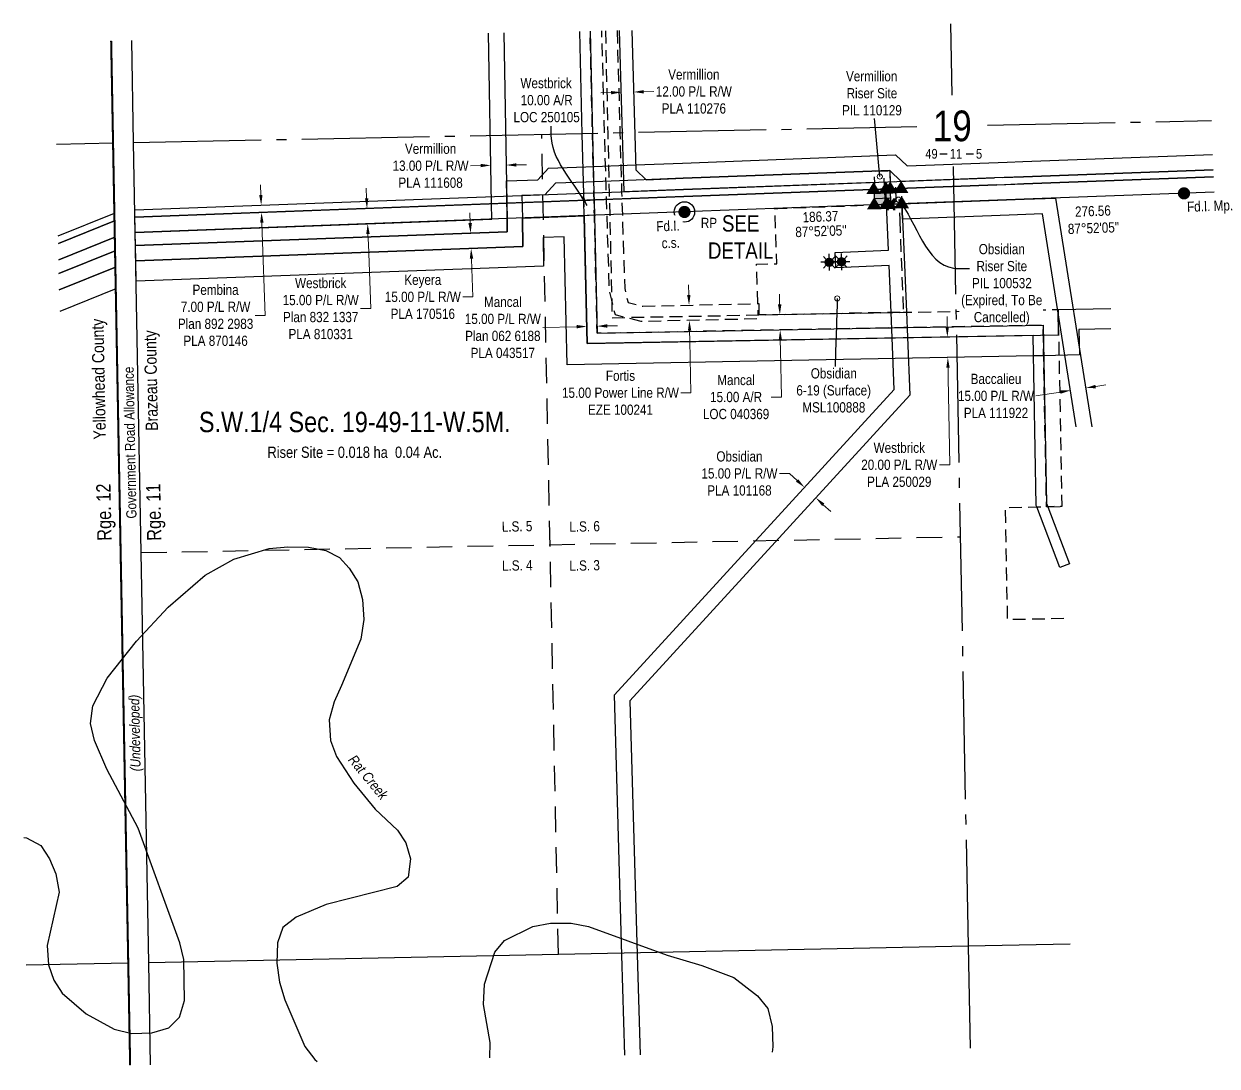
# Model space of a CAD drawing. Extents: x 592621 to 594396, y 5899332 to 5901085.
# Drawn here: x 592621 to 593791, y 5899332 to 5900353 of the extents above; entities that cross this region are included whole.
import ezdxf
from ezdxf.enums import TextEntityAlignment as Align

# ---------------------------------------------------------------- set-up
doc = ezdxf.new("R2010")
doc.units = 0
doc.header["$LTSCALE"] = 5
doc.header["$PDSIZE"] = 0.5
for name, pattern in [('BORDER2', [22.225, 6.35, -3.175, 6.35, -3.175, 0, -3.175]), ('foc-ACCESSROAD', [3.75, 2.5, -1.25]), ('foc-FLOWLINE', [3.75, 2.5, -1.25]), ('foc-LSD', [8, 5, -3]), ('foc-QUARTERLINE', [33, 25, -3, 2, -3])]:
    doc.linetypes.add(name, pattern=pattern)
doc.layers.get('Defpoints').update_dxf_attribs({"color": 9})
for name, color, linetype in [('10', 1, 'Continuous'), ('35', 37, 'Continuous'), ('9', 3, 'Continuous'), ('C-RW', 13, 'Continuous'), ('C-SYMBOL', 7, 'Continuous'), ('C-WS', 13, 'foc-ACCESSROAD'), ('C-WS-S', 8, 'Continuous'), ('D-TXT', 6, 'Continuous'), ('DETAIL-T', 7, 'Continuous'), ('F-AR', 190, 'foc-ACCESSROAD'), ('F-EZE', 190, 'foc-FLOWLINE'), ('F-RW', 190, 'Continuous'), ('F-WS', 190, 'foc-ACCESSROAD'), ('L-33', 7, 'Continuous'), ('L-AREAREQUIRED', 7, 'Continuous'), ('L-BD', 7, 'Continuous'), ('L-MON', 1, 'Continuous'), ('L-ROAD-T', 7, 'Continuous'), ('L-SEC', 7, 'Continuous'), ('L-SECLBL', 7, 'Continuous'), ('L-SECQ', 8, 'foc-QUARTERLINE'), ('L-SECTION-LSD', 7, 'foc-LSD'), ('P-PROPOSED', 10, 'Continuous'), ('P-PROPOSED-H', 21, 'Continuous'), ('T-CREEK', 160, 'Continuous'), ('T-WATER-T', 170, 'Continuous')]:
    doc.layers.add(name, color=color, linetype=linetype)
doc.layers.add('AS-COUNTY', color=7, linetype='BORDER2', lineweight=60, true_color=0xcc33ff)
doc.layers.add('AS-PIPE-AG', color=7, linetype='Continuous', true_color=0x7d00fa)
for name, color, linetype, lineweight in [('C-RW-T', 13, 'Continuous', 9), ('C-WS-T', 13, 'Continuous', 9), ('F-AR-T', 190, 'Continuous', 9), ('F-EZE-T', 190, 'Continuous', 9), ('F-RW-T', 190, 'Continuous', 9), ('F-WS-T', 190, 'Continuous', 9), ('T-TEXT', 48, 'Continuous', 18)]:
    doc.layers.add(name, color=color, linetype=linetype, lineweight=lineweight)
doc.styles.add('100L', font='ARIALN.TTF', dxfattribs={"height": 11})
doc.styles.add('175L', font='ARIALN.TTF', dxfattribs={"height": 20})
doc.styles.add('240', font='ARIALN.TTF', dxfattribs={"height": 30})
doc.styles.add('80', font='ARIALN.TTF', dxfattribs={"height": 10})
doc.styles.add('80CG', font='ARIALN.TTF', dxfattribs={"height": 10})
doc.styles.add('80L', font='ARIALN.TTF', dxfattribs={"height": 10})
doc.styles.add('80LS', font='ARIALNI.TTF', dxfattribs={"height": 10})
doc.styles.add('foc-LtypeFont', font='ARIALN.TTF', dxfattribs={"height": 7.35})
doc.styles.add('SIMPLEX', font='ARIALN.TTF')
doc.linetypes.add('foc-TOPO-flowdirection-NOLINE', pattern='A,0,[">",foc-LtypeFont,S=0.3,R=0,X=0,Y=-0.945],-20,[">",foc-LtypeFont,S=0.3,R=0,X=0,Y=-0.945],0', length=20)
doc.dimstyles.new('Compass 5 000', dxfattribs={"dimscale": 5, "dimtxt": 9, "dimasz": 2, "dimexe": 0.2, "dimexo": 0.0625, "dimgap": 0.5, "dimtad": 0, "dimtih": 1, "dimtoh": 1, "dimzin": 0, "dimdsep": 46, "dimtxsty": '80CG', "dimcen": 0.1, "dimse1": 1, "dimse2": 1, "dimclrd": 256, "dimclrt": 256, "dimaunit": 1, "dimadec": 4, "dimazin": 0, "dimtfac": 0.06, "dimtofl": 0, "dimtmove": 0, "dimatfit": 1, "dimfxl": 0.2, "dimtolj": 1, "dimtzin": 0, "dimlwd": -1, "dimarcsym": 0})

# ---------------------------------------------------------------- blocks, each defined once
blk = doc.blocks.new('RP')
at = {"layer": '35', "color": 3}
blk.add_circle((0, 0), 10, dxfattribs=at)
at = {"layer": '35', "color": 3, "style": '80'}
blk.add_attdef('RP_001', (-32.4, 5.8), '', height=10, dxfattribs=at)
blk = doc.blocks.new('*D39')
at = {"layer": 'Defpoints', "color": 0, "transparency": 16777216}
for p in [(593384.7, 5900068.7), (593362.3, 5900053.2), (593385, 5900053.7)]:
    blk.add_point(p, dxfattribs=at)
at = {"layer": 'F-AR-T', "transparency": 16777216}
for p, q in [((593361.8, 5900078.2), (593361.6, 5900088.2)), ((593362.4, 5900043.2), (593362.6, 5900033.2)), ((593363.5, 5899987.4), (593362.6, 5900033.2)), ((593353.5, 5899987.4), (593363.5, 5899987.4))]:
    blk.add_line(p, q, dxfattribs=at)
for points in [[(593363.5, 5900078.3), (593360.1, 5900078.2), (593362, 5900068.2)], [(593364.1, 5900043.3), (593360.8, 5900043.2), (593362.3, 5900053.2)]]:
    blk.add_solid(points, dxfattribs=at)
at = {"layer": 'F-AR-T', "transparency": 16777216, "insert": (593319.1, 5899987.4), "char_height": 10, "attachment_point": 5, "style": '80CG'}
blk.add_mtext('\\A1;Mancal\\P15.00 A/R\\PLOC 040369', dxfattribs=at)
blk = doc.blocks.new('*D40')
at = {"layer": 'C-RW-T', "transparency": 16777216}
for p, q in [((593371.5, 5899912.5), (593361.5, 5899912.5)), ((593378.8, 5899905.7), (593371.5, 5899912.5)), ((593404.5, 5899881.9), (593411.8, 5899875.1))]:
    blk.add_line(p, q, dxfattribs=at)
for points in [[(593380, 5899906.9), (593377.7, 5899904.5), (593386.2, 5899898.9)], [(593405.6, 5899883.1), (593403.4, 5899880.7), (593397.2, 5899888.7)]]:
    blk.add_solid(points, dxfattribs=at)
at = {"layer": 'Defpoints', "color": 0, "transparency": 16777216}
for p in [(593385.1, 5899897.7), (593386.2, 5899898.9), (593396.1, 5899887.5)]:
    blk.add_point(p, dxfattribs=at)
at = {"layer": 'C-RW-T', "transparency": 16777216, "insert": (593322.4, 5899912.5), "char_height": 10, "attachment_point": 5, "style": '80CG'}
blk.add_mtext('\\A1;Obsidian\\P15.00 P/L R/W\\PPLA 101168', dxfattribs=at)
blk = doc.blocks.new('*D41')
at = {"layer": 'Defpoints', "color": 0, "transparency": 16777216}
for p in [(593206.6, 5900287.3), (593218.6, 5900287.7), (593218.6, 5900286.4)]:
    blk.add_point(p, dxfattribs=at)
at = {"layer": 'F-RW-T', "transparency": 16777216}
for p, q in [((593196.6, 5900285.8), (593186.6, 5900285.5)), ((593228.6, 5900286.7), (593238.6, 5900286.9))]:
    blk.add_line(p, q, dxfattribs=at)
for points in [[(593196.6, 5900287.4), (593196.7, 5900284.1), (593206.6, 5900286.1)], [(593228.6, 5900288.3), (593228.7, 5900285), (593218.6, 5900286.4)]]:
    blk.add_solid(points, dxfattribs=at)
at = {"layer": 'F-RW-T', "transparency": 16777216, "insert": (593277.7, 5900286.9), "char_height": 10, "attachment_point": 5, "style": '80CG'}
blk.add_mtext('\\A1;Vermillion\\P12.00 P/L R/W\\PPLA 110276', dxfattribs=at)
blk = doc.blocks.new('*D42')
at = {"layer": 'Defpoints', "color": 0, "transparency": 16777216}
for p in [(592852.3, 5900175.4), (592852.6, 5900168.4), (592853.7, 5900175.4)]:
    blk.add_point(p, dxfattribs=at)
at = {"layer": 'F-RW-T', "transparency": 16777216}
for p, q in [((592853.3, 5900185.4), (592852.9, 5900195.4)), ((592854.3, 5900158.5), (592854.7, 5900148.5)), ((592857.7, 5900067.5), (592854.7, 5900148.5)), ((592847.7, 5900067.5), (592857.7, 5900067.5))]:
    blk.add_line(p, q, dxfattribs=at)
for points in [[(592855, 5900185.5), (592851.7, 5900185.4), (592853.7, 5900175.4)], [(592856, 5900158.5), (592852.7, 5900158.4), (592854, 5900168.5)]]:
    blk.add_solid(points, dxfattribs=at)
at = {"layer": 'F-RW-T', "transparency": 16777216, "insert": (592809, 5900067.5), "char_height": 10, "attachment_point": 5, "style": '80CG'}
blk.add_mtext('\\A1;Pembina\\P7.00 P/L R/W\\PPlan 892 2983\\PPLA 870146', dxfattribs=at)
blk = doc.blocks.new('GAS')
h = blk.add_hatch(color=255)
h.dxf.hatch_style = 1
edge = h.paths.add_edge_path()
edge.add_arc((0, 0), 0.9, 0, 360)
for p, q in [((-0.81, 0), (-1.62, 0)), ((-0.57, 0.57), (-1.14, 1.14)), ((0, 0.81), (0, 1.62)), ((0.57, 0.57), (1.14, 1.14)), ((1.62, 0), (0.81, 0)), ((-0.57, -0.57), (-1.14, -1.14)), ((0, -0.81), (0, -1.62)), ((1.14, -1.14), (0.57, -0.57))]:
    blk.add_line(p, q)
blk.add_circle((0, 0), 0.8)
blk = doc.blocks.new('*D43')
at = {"layer": 'Defpoints', "color": 0, "transparency": 16777216}
for p in [(593078.7, 5900221), (593078.8, 5900214.5), (593093.7, 5900221.3)]:
    blk.add_point(p, dxfattribs=at)
at = {"layer": 'F-RW-T', "transparency": 16777216}
for p, q in [((593068.8, 5900214.3), (593058.8, 5900214.1)), ((593103.8, 5900214.9), (593113.8, 5900215.1))]:
    blk.add_line(p, q, dxfattribs=at)
for points in [[(593068.7, 5900216), (593068.8, 5900212.7), (593078.8, 5900214.5)], [(593103.8, 5900216.6), (593103.8, 5900213.3), (593093.8, 5900214.8)]]:
    blk.add_solid(points, dxfattribs=at)
at = {"layer": 'F-RW-T', "transparency": 16777216, "insert": (593019.7, 5900214.1), "char_height": 10, "attachment_point": 5, "style": '80CG'}
blk.add_mtext('\\A1;Vermillion\\P13.00 P/L R/W\\PPLA 111608', dxfattribs=at)
blk = doc.blocks.new('*D44')
at = {"layer": 'Defpoints', "color": 0, "transparency": 16777216}
for p in [(593077.4, 5900148.7), (593059.4, 5900133), (593078, 5900133.7)]:
    blk.add_point(p, dxfattribs=at)
at = {"layer": 'F-RW-T', "transparency": 16777216}
for p, q in [((593058.5, 5900158), (593058.1, 5900167.9)), ((593059.8, 5900123), (593060.2, 5900113)), ((593061.2, 5900085.6), (593060.2, 5900113)), ((593051.2, 5900085.6), (593061.2, 5900085.6))]:
    blk.add_line(p, q, dxfattribs=at)
for points in [[(593060.2, 5900158), (593056.8, 5900157.9), (593058.9, 5900148)], [(593061.5, 5900123), (593058.1, 5900122.9), (593059.4, 5900133)]]:
    blk.add_solid(points, dxfattribs=at)
at = {"layer": 'F-RW-T', "transparency": 16777216, "insert": (593012.1, 5900085.6), "char_height": 10, "attachment_point": 5, "style": '80CG'}
blk.add_mtext('\\A1;Keyera\\P15.00 P/L R/W\\PPLA 170516', dxfattribs=at)
blk = doc.blocks.new('*D45')
at = {"layer": 'Defpoints', "color": 0, "transparency": 16777216}
for p in [(592953.8, 5900172.1), (592954.4, 5900157.2), (592958, 5900157.3)]:
    blk.add_point(p, dxfattribs=at)
at = {"layer": 'F-RW-T', "transparency": 16777216}
for p, q in [((592957, 5900182.3), (592956.7, 5900192.3)), ((592958.3, 5900147.3), (592958.7, 5900137.3)), ((592961.1, 5900074.1), (592958.7, 5900137.3)), ((592951.1, 5900074.1), (592961.1, 5900074.1))]:
    blk.add_line(p, q, dxfattribs=at)
for points in [[(592958.7, 5900182.3), (592955.4, 5900182.2), (592957.4, 5900172.3)], [(592960, 5900147.4), (592956.7, 5900147.2), (592958, 5900157.3)]]:
    blk.add_solid(points, dxfattribs=at)
at = {"layer": 'F-RW-T', "transparency": 16777216, "insert": (592912, 5900074.1), "char_height": 10, "attachment_point": 5, "style": '80CG'}
blk.add_mtext('\\A1;Westbrick\\P15.00 P/L R/W\\PPlan 832 1337\\PPLA 810331', dxfattribs=at)
blk = doc.blocks.new('L-SECLBL')
at = {"layer": '9', "color": 7}
for p, q in [((-5.1, -27.8), (-12.3, -27.8)), ((20.7, -27.8), (13.5, -27.8))]:
    blk.add_line(p, q, dxfattribs=at)
at = {"layer": '10', "color": 2, "style": 'SIMPLEX'}
blk.add_attdef('SEC', text='', height=30, dxfattribs=at).set_placement((0, 0), align=Align.MIDDLE)
at = {"layer": '10', "color": 5, "style": '80L'}
blk.add_attdef('TWP', text='', height=9.5, dxfattribs=at).set_placement((-14.4, -27.4), align=Align.MIDDLE_RIGHT)
blk.add_attdef('RGE', text='', height=9.5, dxfattribs=at).set_placement((3.6, -27.4), align=Align.MIDDLE_CENTER)
blk.add_attdef('MER', text='', height=9.5, dxfattribs=at).set_placement((23.2, -27.4), align=Align.MIDDLE_LEFT)
blk = doc.blocks.new('*D46')
at = {"layer": 'Defpoints', "color": 0, "transparency": 16777216}
for p in [(593172.4, 5900075.3), (593182.4, 5900075.5), (593172.8, 5900056.6)]:
    blk.add_point(p, dxfattribs=at)
at = {"layer": 'F-RW-T', "transparency": 16777216}
for p, q in [((593162.8, 5900056.4), (593129.6, 5900055.6)), ((593192.8, 5900057.1), (593202.8, 5900057.3))]:
    blk.add_line(p, q, dxfattribs=at)
for points in [[(593162.8, 5900058.1), (593162.9, 5900054.7), (593172.8, 5900056.6)], [(593192.8, 5900058.8), (593192.9, 5900055.4), (593182.8, 5900056.9)]]:
    blk.add_solid(points, dxfattribs=at)
at = {"layer": 'F-RW-T', "transparency": 16777216, "insert": (593090.5, 5900055.6), "char_height": 10, "attachment_point": 5, "style": '80CG'}
blk.add_mtext('\\A1;Mancal\\P15.00 P/L R/W\\PPlan 062 6188\\PPLA 043517', dxfattribs=at)
blk = doc.blocks.new('*D47')
at = {"layer": 'Defpoints', "color": 0, "transparency": 16777216}
for p in [(593246, 5900076.9), (593246.4, 5900061.9), (593273.3, 5900062.5)]:
    blk.add_point(p, dxfattribs=at)
at = {"layer": 'F-EZE-T', "transparency": 16777216}
for p, q in [((593272.7, 5900087.5), (593272.5, 5900097.5)), ((593273.5, 5900052.5), (593273.8, 5900042.5)), ((593274.9, 5899991.6), (593273.8, 5900042.5)), ((593264.9, 5899991.6), (593274.9, 5899991.6))]:
    blk.add_line(p, q, dxfattribs=at)
for points in [[(593274.4, 5900087.5), (593271.1, 5900087.4), (593273, 5900077.5)], [(593275.2, 5900052.5), (593271.9, 5900052.5), (593273.3, 5900062.5)]]:
    blk.add_solid(points, dxfattribs=at)
at = {"layer": 'F-EZE-T', "transparency": 16777216, "insert": (593205.8, 5899991.6), "char_height": 10, "attachment_point": 5, "style": '80CG'}
blk.add_mtext('\\A1;Fortis\\P15.00 Power Line R/W\\PEZE 100241', dxfattribs=at)
blk = doc.blocks.new('*D48')
at = {"layer": 'Defpoints', "color": 0, "transparency": 16777216}
for p in [(593621.5, 5900154.5), (593636.3, 5900156.8), (593661.6, 5899996.2)]:
    blk.add_point(p, dxfattribs=at)
at = {"layer": 'F-RW-T', "transparency": 16777216}
for p, q in [((593636.9, 5899992.3), (593612.9, 5899988.5)), ((593671.5, 5899997.8), (593681.3, 5899999.3))]:
    blk.add_line(p, q, dxfattribs=at)
for points in [[(593636.6, 5899994), (593637.1, 5899990.7), (593646.8, 5899993.9)], [(593671.2, 5899999.4), (593671.7, 5899996.1), (593661.6, 5899996.2)]]:
    blk.add_solid(points, dxfattribs=at)
at = {"layer": 'F-RW-T', "transparency": 16777216, "insert": (593573.8, 5899988.5), "char_height": 10, "attachment_point": 5, "style": '80CG'}
blk.add_mtext('\\A1;Baccalieu\\P15.00 P/L R/W\\PPLA 111922', dxfattribs=at)
blk = doc.blocks.new('fdia')
at = {"color": 255, "const_width": 1}
blk.add_lwpolyline([(-0.5, 0, 1), (0.5, 0, 1)], format="xyb", close=True, dxfattribs=at)
blk = doc.blocks.new('Fdiaa')
blk.add_blockref('fdia', (0, 0))
blk = doc.blocks.new('fdib')
at = {"color": 1, "const_width": 1.6}
blk.add_lwpolyline([(-0.4, 0, 1), (0.4, 0, 1)], format="xyb", close=True, dxfattribs=at)
at = {"color": 1}
blk.add_circle((0, 0), 0.8, dxfattribs=at)
blk = doc.blocks.new('Fdibb')
blk.add_blockref('fdib', (0, 0))
blk = doc.blocks.new('fdicc')
for name in ['Fdibb', 'Fdiaa']:
    blk.add_blockref(name, (0, 0))
blk = doc.blocks.new('FDI')
blk.add_blockref('fdicc', (0, 0))
blk = doc.blocks.new('TRIA')
blk.add_hatch(color=255).paths.add_polyline_path([(-0.04, 1.52), (-1.47, -0.87), (1.39, -0.87)])
blk = doc.blocks.new('TRIAA')
blk.add_blockref('TRIA', (0, 0))
blk = doc.blocks.new('TRIB')
at = {"color": 1}
blk.add_lwpolyline([(-1.12, -0.67), (-0.04, 1.13), (1.04, -0.67)], close=True, dxfattribs=at)
blk = doc.blocks.new('TRIBB')
blk.add_blockref('TRIB', (0, 0))
blk = doc.blocks.new('TRICC')
for name in ['TRIAA', 'TRIBB']:
    blk.add_blockref(name, (0, 0))
blk = doc.blocks.new('plspike')
blk.add_blockref('TRICC', (0, 0))
blk = doc.blocks.new('*D49')
at = {"layer": 'Defpoints', "color": 0, "transparency": 16777216}
for p in [(593513.4, 5900046), (593513.8, 5900025.9), (593526.6, 5900026.2)]:
    blk.add_point(p, dxfattribs=at)
at = {"layer": 'F-RW-T', "transparency": 16777216}
for p, q in [((593526, 5900056.3), (593525.8, 5900066.3)), ((593526.8, 5900016.2), (593527, 5900006.2)), ((593528.6, 5899921), (593527, 5900006.2)), ((593518.6, 5899921), (593528.6, 5899921))]:
    blk.add_line(p, q, dxfattribs=at)
for points in [[(593527.7, 5900056.3), (593524.3, 5900056.2), (593526.2, 5900046.3)], [(593528.4, 5900016.2), (593525.1, 5900016.1), (593526.6, 5900026.2)]]:
    blk.add_solid(points, dxfattribs=at)
at = {"layer": 'F-RW-T', "transparency": 16777216, "insert": (593479, 5899921), "char_height": 10, "attachment_point": 5, "style": '80CG'}
blk.add_mtext('\\A1;Westbrick\\P20.00 P/L R/W\\PPLA 250029', dxfattribs=at)
blk = doc.blocks.new('STRIA')
blk.add_hatch(color=255).paths.add_polyline_path([(-0.04, 1.52), (-1.47, -0.87), (1.39, -0.87)])
blk = doc.blocks.new('STRIAA')
blk.add_blockref('STRIA', (0, 0))
blk = doc.blocks.new('STRIB')
at = {"color": 1}
blk.add_solid([(-1.12, -0.67), (-0.04, 1.13), (1.04, -0.67)], dxfattribs=at)
blk = doc.blocks.new('STRIBB')
blk.add_blockref('STRIB', (0, 0))
blk = doc.blocks.new('STRICC')
for name in ['STRIAA', 'STRIBB']:
    blk.add_blockref(name, (0, 0))
blk = doc.blocks.new('fdspike')
blk.add_blockref('STRICC', (0, 0))
blk = doc.blocks.new('TEMP')
h = blk.add_hatch(color=255)
h.dxf.hatch_style = 1
h.paths.add_polyline_path([(0, 0.25), (-0.67, 1.15), (-0.67, 0.67), (-1.15, 0.67), (-0.25, 0), (-1.15, -0.67), (-0.67, -0.67), (-0.67, -1.15), (0, -0.25), (0.67, -1.15), (0.67, -0.67), (1.15, -0.67), (0.25, 0), (1.15, 0.67), (0.67, 0.67), (0.67, 1.15)])
h.paths.add_polyline_path([(0.57, 0.85), (0.57, 0.57), (0.85, 0.57), (0.08, 0), (0.85, -0.57), (0.57, -0.57), (0.57, -0.85), (0, -0.08), (-0.57, -0.85), (-0.57, -0.57), (-0.85, -0.57), (-0.08, 0), (-0.85, 0.57), (-0.57, 0.57), (-0.57, 0.85), (0, 0.08)], flags=16)
h = blk.add_hatch(color=1)
h.dxf.hatch_style = 1
h.paths.add_polyline_path([(0, 0.08), (-0.57, 0.85), (-0.57, 0.57), (-0.85, 0.57), (-0.08, 0), (-0.85, -0.57), (-0.57, -0.57), (-0.57, -0.85), (0, -0.08), (0.57, -0.85), (0.57, -0.57), (0.85, -0.57), (0.08, 0), (0.85, 0.57), (0.57, 0.57), (0.57, 0.85)])
at = {"color": 1}
for p, q in [((-0.08, 0), (0.08, 0)), ((0, 0.08), (0, -0.08))]:
    blk.add_line(p, q, dxfattribs=at)
at = {"color": 255, "flags": 128}
blk.add_lwpolyline([(-0.25, 0), (-1.15, 0.67), (-0.67, 0.67), (-0.67, 1.15), (0, 0.25), (0.67, 1.15), (0.67, 0.67), (1.15, 0.67), (0.25, 0), (1.15, -0.67), (0.67, -0.67), (0.67, -1.15), (0, -0.25), (-0.67, -1.15), (-0.67, -0.67), (-1.15, -0.67)], close=True, dxfattribs=at)
at = {"color": 1, "flags": 128}
blk.add_lwpolyline([(-0.08, 0), (-0.85, 0.57), (-0.57, 0.57), (-0.57, 0.85), (0, 0.08), (0.57, 0.85), (0.57, 0.57), (0.85, 0.57), (0.08, 0), (0.85, -0.57), (0.57, -0.57), (0.57, -0.85), (0, -0.08), (-0.57, -0.85), (-0.57, -0.57), (-0.85, -0.57)], close=True, dxfattribs=at)

msp = doc.modelspace()

# ---------------------------------------------------------------- hatches: boundary and pattern name
at = {"layer": 'P-PROPOSED-H'}
h = msp.add_hatch(color=256, dxfattribs=at)
h.dxf.hatch_style = 1
h.paths.add_polyline_path([(593470.909, 5900176.376), (593470.349, 5900191.38), (593454.099, 5900190.779), (593454.653, 5900175.771)])

# ---------------------------------------------------------------- linework, layer by layer
at = {"layer": 'AS-COUNTY', "const_width": 1.999, "flags": 128}
msp.add_lwpolyline([(592725.265, 5899332.606), (592706.672, 5900336.463)], dxfattribs=at)
at = {"layer": 'AS-PIPE-AG', "flags": 128}
for points in [[(593465.457, 5900175.559), (593464.281, 5900201.808)], [(593469.733, 5900182.279), (593455.241, 5900181.837)], [(593470.83, 5900177.735), (593464.837, 5900177.885)]]:
    msp.add_lwpolyline(points, dxfattribs=at)
at = {"layer": 'C-RW', "flags": 128}
msp.add_lwpolyline([(593210.104, 5899342.42), (593207.261, 5899440.447), (593199.859, 5899695.418), (593474.119, 5899994.913), (593472.038, 5900045.355), (593471.012, 5900070.223), (593469.107, 5900116.403), (593416.85, 5900114.105), (593416.191, 5900129.084), (593468.489, 5900131.384), (593466.639, 5900176.217), (593481.623, 5900176.775), (593484.086, 5900117.063), (593485.991, 5900070.882), (593487.017, 5900046.014), (593489.354, 5899989.35), (593215.022, 5899689.776), (593222.248, 5899440.882), (593225.095, 5899342.724)], dxfattribs=at)
at = {"layer": 'C-WS', "flags": 128}
for points in [[(593466.64, 5900176.217), (593466.085, 5900191.225), (593481.068, 5900191.784), (593481.623, 5900176.775), (593466.64, 5900176.217)], [(593479.526, 5900161.021), (593482.964, 5900070.463), (593467.974, 5900070.187), (593344.027, 5900067.908), (593341.478, 5900067.861), (593340.86, 5900067.85), (593340.454, 5900079.001), (593339.049, 5900117.66), (593359.016, 5900118.028), (593356.992, 5900172.132), (593360.157, 5900172.25), (593463.943, 5900176.117), (593467.034, 5900176.232), (593468.41, 5900176.283), (593473.409, 5900176.469), (593478.932, 5900176.675), (593479.526, 5900161.021)]]:
    msp.add_lwpolyline(points, close=True, dxfattribs=at)
at = {"layer": 'F-AR', "flags": 128}
msp.add_lwpolyline([(593191.006, 5900346.322), (593193.384, 5900245.572), (593194.757, 5900187.363), (593194.92, 5900180.391), (593195.271, 5900165.324), (593197.225, 5900082.503), (593197.633, 5900065.216), (593210.435, 5900065.451), (593340.86, 5900067.85), (593341.478, 5900067.861), (593344.027, 5900067.908), (593467.974, 5900070.187), (593482.964, 5900070.463), (593532.006, 5900071.365), (593634.63, 5900073.253), (593638.351, 5899880.212), (593624.491, 5899879.93), (593623.347, 5899879.907), (593623.285, 5899883.113), (593619.914, 5900057.972), (593532.305, 5900056.36), (593486.55, 5900055.517), (593486.112, 5900055.51), (593483.534, 5900055.462), (593471.549, 5900055.242), (593471.112, 5900055.234), (593468.543, 5900055.186), (593182.981, 5900049.938), (593180.271, 5900164.853), (593179.922, 5900179.845), (593179.758, 5900186.842), (593178.38, 5900245.264), (593176.001, 5900346.017)], dxfattribs=at)
for points in [[(593475.863, 5900176.561), (593470.868, 5900176.375), (593470.308, 5900191.383), (593470.048, 5900198.375), (593475.042, 5900198.561), (593475.303, 5900191.569), (593475.863, 5900176.561)], [(593180.255, 5900165.554), (593170.266, 5900165.183), (593169.916, 5900180.199), (593179.905, 5900180.57), (593180.255, 5900165.554)]]:
    msp.add_lwpolyline(points, close=True, dxfattribs=at)
at = {"layer": 'F-EZE', "flags": 128}
msp.add_lwpolyline([(593202.49, 5900346.556), (593205.28, 5900245.816), (593206.698, 5900194.586), (593206.915, 5900187.824), (593207.138, 5900180.848), (593207.62, 5900165.794), (593209.924, 5900093.736), (593213.21, 5900080.219), (593227.741, 5900076.476), (593340.454, 5900079.001), (593341.259, 5900079.019), (593341.478, 5900067.861), (593341.553, 5900064.036), (593225.984, 5900061.446), (593210.435, 5900065.451), (593200.764, 5900067.943), (593197.225, 5900082.503), (593194.989, 5900091.704), (593192.634, 5900165.321), (593192.156, 5900180.291), (593191.93, 5900187.304), (593191.712, 5900194.139), (593190.29, 5900245.508), (593187.5, 5900346.251)], dxfattribs=at)
at = {"layer": 'F-RW', "flags": 128}
for points in [[(593091.529, 5900344.297), (593094.405, 5900177.392), (593094.664, 5900162.373), (593094.89, 5900149.283), (592730.499, 5900135.86), (592730.259, 5900148.826), (593079.678, 5900161.816), (593079.419, 5900176.835), (593076.538, 5900343.992)], [(593176.001, 5900346.017), (593178.38, 5900245.264), (593179.758, 5900186.842), (593179.922, 5900179.845), (593180.271, 5900164.853), (593182.981, 5900049.938), (593468.543, 5900055.186), (593471.112, 5900055.234), (593471.549, 5900055.242), (593483.534, 5900055.462), (593486.112, 5900055.51), (593486.55, 5900055.517), (593532.305, 5900056.36), (593619.914, 5900057.972), (593623.285, 5899883.113), (593624.491, 5899879.93), (593645.69, 5899823.976), (593636.343, 5899820.435), (593613.884, 5899879.714), (593613.325, 5899881.19), (593610.114, 5900047.794), (593173.223, 5900039.764), (593170.282, 5900164.479), (593169.933, 5900179.471), (593169.77, 5900186.468), (593168.39, 5900245.059), (593166.018, 5900345.814)], [(593216.897, 5900346.849), (593220.777, 5900210.058), (593231.052, 5900200.44), (593267.26, 5900201.822), (593469.638, 5900209.371), (593470.047, 5900198.383), (593470.308, 5900191.383), (593455.325, 5900190.825), (593455.065, 5900197.817), (593267.675, 5900190.835), (593209.384, 5900188.668), (593204.904, 5900346.605)], [(593572.372, 5900202.193), (593481.035, 5900198.793), (593469.638, 5900209.371), (593267.26, 5900201.822), (593221.209, 5900200.064), (593172.336, 5900198.192), (593142.076, 5900197.033), (593131.548, 5900185.69), (593109.272, 5900184.869), (593109.652, 5900162.835), (593110.134, 5900134.841), (592730.777, 5900120.867), (592730.499, 5900135.86), (593094.89, 5900149.283), (593094.661, 5900162.577), (593094.281, 5900184.614), (593094.028, 5900199.311), (593124.786, 5900200.444), (593135.305, 5900211.778), (593171.763, 5900213.175), (593220.635, 5900215.046), (593266.686, 5900216.809), (593475.375, 5900224.679), (593486.873, 5900214.015), (593584.904, 5900217.671)], [(593584.904, 5900217.671), (593600.066, 5900218.237), (593786.099, 5900225.183)], [(593574.562, 5900195.267), (593267.934, 5900183.843), (593077.495, 5900176.763), (592729.981, 5900163.845), (592729.851, 5900170.842), (593267.675, 5900190.835), (593572.373, 5900202.187)], [(593786.659, 5900210.186), (593600.67, 5900203.235), (593572.373, 5900202.187)], [(593574.562, 5900195.267), (593600.93, 5900196.243), (593786.92, 5900203.194)], [(593580.022, 5900202.466), (593600.67, 5900203.235), (593786.659, 5900210.186)], [(593786.92, 5900203.194), (593600.93, 5900196.243), (593582.215, 5900195.546)], [(593584.077, 5900180.593), (593268.492, 5900168.835), (592730.259, 5900148.826), (592729.981, 5900163.845), (593267.934, 5900183.843), (593574.562, 5900195.267)], [(593586.839, 5900165.69), (593482.21, 5900161.804), (593481.652, 5900176.787), (593584.077, 5900180.593)], [(593787.48, 5900188.186), (593601.489, 5900181.235), (593584.077, 5900180.593)], [(593584.077, 5900180.593), (593601.489, 5900181.235), (593632.252, 5900182.386), (593667.57, 5899958.172)], [(592654.847, 5900145.438), (592709.797, 5900167.734), (592709.936, 5900160.239), (592654.986, 5900137.943)], [(593652.392, 5899958.172), (593619.512, 5900166.907), (593586.839, 5900165.69)], [(592654.986, 5900137.943), (592709.936, 5900160.239), (592710.234, 5900144.152), (592655.284, 5900121.856)], [(592655.284, 5900121.856), (592710.234, 5900144.152), (592710.48, 5900130.894), (592655.53, 5900108.598)], [(592655.53, 5900108.598), (592710.48, 5900130.894), (592710.777, 5900114.834), (592655.827, 5900092.538)]]:
    msp.add_lwpolyline(points, dxfattribs=at)
at = {"layer": 'F-RW'}
for points in [[(593686.237, 5900054.242), (593655.006, 5900053.646), (593655.492, 5900028.641), (593620.493, 5900027.95), (593610.501, 5900027.761), (593153.663, 5900019.092), (593150.758, 5900144.453), (593129.976, 5900143.68), (593130.46, 5900115.585), (592731.147, 5900100.876), (592730.777, 5900120.867), (593110.134, 5900134.841), (593109.652, 5900162.835), (593170.266, 5900165.183), (593173.223, 5900039.764), (593635.115, 5900048.258), (593634.63, 5900073.253), (593686.237, 5900074.237)], [(592655.827, 5900092.538), (592710.777, 5900114.834), (592711.174, 5900093.421), (592656.224, 5900071.125)]]:
    msp.add_lwpolyline(points, dxfattribs=at)
at = {"layer": 'F-WS', "flags": 128}
msp.add_lwpolyline([(593455.325, 5900190.825), (593454.654, 5900208.812), (593469.638, 5900209.371), (593470.308, 5900191.383), (593455.325, 5900190.825)], close=True, dxfattribs=at)
msp.add_lwpolyline([(593640.355, 5899770.246), (593585.249, 5899769.124), (593583.012, 5899879.085), (593613.884, 5899879.714), (593623.347, 5899879.907), (593624.491, 5899879.93), (593638.231, 5899880.209)], dxfattribs=at)
at = {"layer": 'L-SEC'}
for p, q in [((592708.524, 5900236.48), (592706.672, 5900336.463)), ((592728.629, 5900236.852), (592726.776, 5900336.872)), ((592723.413, 5899432.589), (592708.524, 5900236.48)), ((592743.517, 5899432.996), (592728.629, 5900236.852)), ((593546.539, 5899449.251), (592743.517, 5899432.996)), ((593646.518, 5899451.275), (593546.539, 5899449.251)), ((592723.413, 5899432.589), (592623.433, 5899430.565)), ((592725.265, 5899332.606), (592723.413, 5899432.589)), ((592745.369, 5899333.013), (592743.517, 5899432.996))]:
    msp.add_line(p, q, dxfattribs=at)
at = {"layer": 'L-SECQ'}
for p, q in [((593529.073, 5900353.204), (593530.426, 5900283.205)), ((592728.629, 5900236.852), (593496.284, 5900252.514)), ((593565.522, 5900253.927), (593784.859, 5900258.402)), ((592653.183, 5900235.313), (592708.525, 5900236.442)), ((593531.777, 5900213.249), (593546.539, 5899449.251)), ((593546.539, 5899449.251), (593548.471, 5899349.27))]:
    msp.add_line(p, q, dxfattribs=at)
at = {"layer": 'L-SECTION-LSD'}
for p, q in [((593145.028, 5899441.123), (593128.627, 5900245.013)), ((592736.073, 5899834.924), (593538.787, 5899850.434))]:
    msp.add_line(p, q, dxfattribs=at)
at = {"layer": 'P-PROPOSED'}
msp.add_lwpolyline([(593470.909, 5900176.376), (593470.349, 5900191.38), (593454.099, 5900190.779), (593454.653, 5900175.771)], close=True, dxfattribs=at)
at = {"layer": 'T-CREEK', "linetype": 'foc-TOPO-flowdirection-NOLINE', "flags": 128}
for points in [[(592621.118, 5899555.557), (592623.619, 5899555.418), (592637.839, 5899547.758), (592646.39, 5899534.875), (592652.519, 5899520.034), (592655.694, 5899502.287), (592644.034, 5899449.765), (592645.2, 5899431.008), (592650.501, 5899415.811), (592658.697, 5899403.044), (592682.235, 5899382.856), (592709.669, 5899367.826), (592726.84, 5899363.604), (592746.486, 5899364.238), (592763.163, 5899369.306), (592773.555, 5899379.745), (592778.609, 5899395.971), (592777.869, 5899436.153), (592773.867, 5899452.539), (592733.139, 5899564.895), (592702.416, 5899622.823), (592690.458, 5899650.849), (592686.457, 5899667.293), (592688.844, 5899684.757), (592702.869, 5899711.776), (592731.431, 5899748.235), (592762.427, 5899781.624), (592798.752, 5899812.773), (592826.947, 5899828.402), (592861.366, 5899838.893), (592879.826, 5899840.768), (592900.184, 5899840.222), (592917.058, 5899837.123), (592930.448, 5899830.169), (592939.999, 5899819.655), (592948.432, 5899806.417), (592952.85, 5899789.087), (592954.255, 5899769.324), (592951.397, 5899750.201), (592932.325, 5899704.649), (592925.081, 5899688.831), (592920.208, 5899671.184), (592921.495, 5899650.83), (592927.625, 5899635.218), (592944.372, 5899608.978), (592965.378, 5899583.518), (592987.202, 5899562.912), (592995.396, 5899550.323), (593000.047, 5899534.651), (592997.779, 5899516.771), (592986.851, 5899507.695), (592917.532, 5899490.141), (592887.851, 5899477.469), (592874.795, 5899467.439), (592869.62, 5899452.336), (592869.013, 5899432.627), (592871.659, 5899413.753), (592876.786, 5899396.72), (592896.536, 5899351.017), (592906.329, 5899337.959), (592908.495, 5899336.315)], [(593077.753, 5899339.741), (593078.208, 5899354.91), (593071.616, 5899391.943), (593072.519, 5899412.008), (593082.805, 5899443.456), (593092.25, 5899454.604), (593119.797, 5899468.514), (593137.069, 5899471.629), (593157.368, 5899471.733), (593174.301, 5899468.515), (593251.651, 5899440.397), (593285.643, 5899430.293), (593316.856, 5899418.407), (593340.213, 5899400.468), (593350.242, 5899388.004), (593354.602, 5899370.556), (593355.237, 5899350.612), (593354.362, 5899345.34)]]:
    msp.add_lwpolyline(points, dxfattribs=at)
at = {"layer": 'T-CREEK', "flags": 128}
for points in [[(592621.118, 5899555.557), (592623.619, 5899555.418), (592637.839, 5899547.758), (592646.39, 5899534.875), (592652.519, 5899520.034), (592655.694, 5899502.287), (592644.034, 5899449.765), (592645.2, 5899431.008), (592650.501, 5899415.811), (592658.697, 5899403.044), (592682.235, 5899382.856), (592709.669, 5899367.826), (592726.84, 5899363.604), (592746.486, 5899364.238), (592763.163, 5899369.306), (592773.555, 5899379.745), (592778.609, 5899395.971), (592777.869, 5899436.153), (592773.867, 5899452.539), (592733.139, 5899564.895), (592702.416, 5899622.823), (592690.458, 5899650.849), (592686.457, 5899667.293), (592688.844, 5899684.757), (592702.869, 5899711.776), (592731.431, 5899748.235), (592762.427, 5899781.624), (592798.752, 5899812.773), (592826.947, 5899828.402), (592861.366, 5899838.893), (592879.826, 5899840.768), (592900.184, 5899840.222), (592917.058, 5899837.123), (592930.448, 5899830.169), (592939.999, 5899819.655), (592948.432, 5899806.417), (592952.85, 5899789.087), (592954.255, 5899769.324), (592951.397, 5899750.201), (592932.325, 5899704.649), (592925.081, 5899688.831), (592920.208, 5899671.184), (592921.495, 5899650.83), (592927.625, 5899635.218), (592944.372, 5899608.978), (592965.378, 5899583.518), (592987.202, 5899562.912), (592995.396, 5899550.323), (593000.047, 5899534.651), (592997.779, 5899516.771), (592986.851, 5899507.695), (592917.532, 5899490.141), (592887.851, 5899477.469), (592874.795, 5899467.439), (592869.62, 5899452.336), (592869.013, 5899432.627), (592871.659, 5899413.753), (592876.786, 5899396.72), (592896.536, 5899351.017), (592906.329, 5899337.959), (592908.495, 5899336.315)], [(593077.753, 5899339.741), (593078.208, 5899354.91), (593071.616, 5899391.943), (593072.519, 5899412.008), (593082.805, 5899443.456), (593092.25, 5899454.604), (593119.797, 5899468.514), (593137.069, 5899471.629), (593157.368, 5899471.733), (593174.301, 5899468.515), (593251.651, 5899440.397), (593285.643, 5899430.293), (593316.856, 5899418.407), (593340.213, 5899400.468), (593350.242, 5899388.004), (593354.602, 5899370.556), (593355.237, 5899350.612), (593354.362, 5899345.34)]]:
    msp.add_lwpolyline(points, dxfattribs=at)

# ---------------------------------------------------------------- block references
at = {"color": 62}
ref = msp.add_blockref('RP', (593268.494, 5900168.835), dxfattribs=dict(at, rotation=180))
ref.add_attrib('RP_001', 'RP', (593284.572, 5900153.081), dxfattribs={"layer": '35', "color": 3, "height": 10, "style": '80'})
at = {"layer": 'C-WS-S', "color": 62, "xscale": 5.000000000000008, "yscale": 5.000000000000008, "zscale": 5.000000000000008}
for p in [(593410.376, 5900119.546), (593422.383, 5900120.004)]:
    msp.add_blockref('GAS', p, dxfattribs=at)
at = {"layer": 'L-MON', "color": 62, "xscale": 5.000000000000001, "yscale": 5.000000000000001, "zscale": 5.000000000000001}
for name, p in [('plspike', (593454.108, 5900190.746)), ('fdspike', (593470.349, 5900191.38)), ('plspike', (593454.697, 5900175.78))]:
    msp.add_blockref(name, p, dxfattribs=at)
at = {"layer": 'L-MON', "xscale": 5, "yscale": 5, "zscale": 5}
for p in [(593466.085, 5900191.225), (593466.64, 5900176.217)]:
    msp.add_blockref('fdspike', p, dxfattribs=at)
at = {"layer": 'L-MON', "color": 5, "xscale": 5, "yscale": 5, "zscale": 5}
for name, p in [('fdspike', (593481.041, 5900191.722)), ('TEMP', (593470.909, 5900176.376)), ('fdspike', (593481.652, 5900176.787))]:
    msp.add_blockref(name, p, dxfattribs=at)
at = {"layer": 'L-SECLBL', "color": 62, "xscale": 0.99956389, "yscale": 0.99956389, "zscale": 0.99956389}
msp.add_blockref('L-SECLBL', (593531.005, 5900253.223), dxfattribs=at).add_auto_attribs({'SEC': '19', 'TWP': '49', 'RGE': '11', 'MER': '5'})

# ---------------------------------------------------------------- texts
at = {"layer": 'C-SYMBOL', "color": 3, "style": '175L'}
msp.add_text('S.W.1/4 Sec. 19-49-11-W.5M.', height=19.9912, dxfattribs=at).set_placement((592945.422, 5899947.013), align=Align.BOTTOM_CENTER)
at = {"layer": 'C-WS-T', "insert": (593377.89, 5900015.646), "char_height": 9.9956, "attachment_point": 1, "style": '175L'}
msp.add_mtext_dynamic_manual_height_columns('\\pi14.389;Obsidian\\P\\pi0.25453;6-19 (Surface)\\P\\pi6.1046;MSL100888', width=72.59192, gutter_width=99.956, heights=[0], dxfattribs=at)
at = {"layer": 'D-TXT', "color": 3, "char_height": 13.9938, "attachment_point": 1, "rotation": 91.117182, "style": '80L'}
for s, insert in [('Rge. 12', (592693.082, 5899846.391)), ('Rge. 11', (592741.889, 5899846.391))]:
    msp.add_mtext_dynamic_manual_height_columns(s, width=73.7228, gutter_width=47.479, heights=[0], dxfattribs=dict(at, insert=insert))
at = {"layer": 'DETAIL-T', "color": 3, "insert": (593323.575, 5900144.305), "char_height": 15.993, "width": 63.60837, "attachment_point": 5, "style": '80CG'}
msp.add_mtext('SEE\\PDETAIL', dxfattribs=at)
at = {"layer": 'F-AR-T', "insert": (593100.512, 5900300.157), "char_height": 9.9956, "attachment_point": 1, "style": '175L'}
msp.add_mtext_dynamic_manual_height_columns('\\pi7.2467;Westbrick\\P\\pi7.5092;10.00 A/R\\P\\pi0.45907;LOC 250105', width=64.55998, gutter_width=99.956, heights=[0], dxfattribs=at)
at = {"layer": 'F-WS-T', "insert": (593422.458, 5900306.858), "char_height": 9.9956, "attachment_point": 1, "style": '175L'}
msp.add_mtext_dynamic_manual_height_columns('\\pi4.3796;Vermillion\\P\\pi4.9557;Riser Site\\P\\pi0.48976;PIL 110129', width=58.16444, gutter_width=99.956, heights=[0], dxfattribs=at)
at = {"layer": 'L-33', "color": 200, "linetype": 'Continuous', "true_color": 0xcc33ff, "char_height": 11.99472, "attachment_point": 5, "rotation": 91.114563, "style": '240'}
for s, width, insert in [('Yellowhead County', 200.41432, (592696.148, 5900005.004)), ('Brazeau County', 201.15839, (592747.427, 5900003.622))]:
    msp.add_mtext_dynamic_manual_height_columns(s, width=width, gutter_width=44.98, heights=[0], dxfattribs=dict(at, insert=insert))
at = {"layer": 'L-AREAREQUIRED', "color": 5, "style": '100L'}
msp.add_text('Riser Site = 0.018 ha  0.04 Ac.', height=10.9952, dxfattribs=at).set_placement((592945.422, 5899924.523), align=Align.BOTTOM_CENTER)
at = {"layer": 'L-BD', "style": '80L'}
for s, p in [('186.37', (593401.79, 5900164.299)), ("87°52'05''", (593402.321, 5900150.065))]:
    msp.add_text(s, height=9.9956, rotation=2.1334, dxfattribs=at).set_placement(p, align=Align.MIDDLE)
at = {"layer": 'L-ROAD-T', "style": '80L'}
msp.add_text('Government Road Allowance', height=9.9956, rotation=91.117182, dxfattribs=at).set_placement((592725.117, 5899942.76), align=Align.MIDDLE_CENTER)
at = {"layer": 'T-TEXT', "style": '80LS'}
msp.add_text('(Undeveloped)', height=9.9956, rotation=91.117182, dxfattribs=at).set_placement((592729.82, 5899658.135), align=Align.MIDDLE_CENTER)
at = {"layer": 'T-WATER-T', "insert": (592945.934, 5899638.062), "char_height": 9.99564, "attachment_point": 1, "rotation": 309.525048, "style": '80L'}
msp.add_mtext_dynamic_manual_height_columns('\\pi0.32612;{\\fArial Narrow|b0|i1|c0|p34;Rat Creek}', width=52.24637, gutter_width=47.479, heights=[0], dxfattribs=at)

# ---------------------------------------------------------------- dimensions: what is measured, and where the dimension line sits
at = {"layer": 'C-RW-T'}
dim = msp.add_aligned_dim(p1=(593396.105, 5899887.539), p2=(593385.11, 5899897.728), distance=-1.567, text='Obsidian\\P15.00 P/L R/W\\PPLA 101168', dimstyle='Compass 5 000', dxfattribs=at)
dim.commit()
dim.dimension.update_dxf_attribs({"geometry": '*D40', "text_midpoint": (593322.419, 5899912.472)})
at = {"layer": 'F-AR-T', "color": 3}
dim = msp.add_linear_dim(base=(593362.252, 5900053.233), p1=(593384.712, 5900068.656), p2=(593384.988, 5900053.651), angle=271.052957, text='Mancal\\P15.00 A/R\\PLOC 040369', dimstyle='Compass 5 000', override={"dimtmove": 1}, dxfattribs=at)
dim.commit()
dim.dimension.update_dxf_attribs({"geometry": '*D39', "text_midpoint": (593341.396, 5899987.408), "dimtype": 161})
at = {"layer": 'F-EZE-T', "color": 3}
dim = msp.add_linear_dim(base=(593273.307, 5900062.506), p1=(593246.047, 5900076.886), p2=(593246.383, 5900061.903), angle=271.284301, text='Fortis\\P15.00 Power Line R/W\\PEZE 100241', dimstyle='Compass 5 000', override={"dimtmove": 1}, dxfattribs=at)
dim.commit()
dim.dimension.update_dxf_attribs({"geometry": '*D47', "text_midpoint": (593263.774, 5899991.609), "dimtype": 161})
at = {"layer": 'F-RW-T', "color": 62}
for p1, p2, distance, text, picture, middle in [((593206.564, 5900287.347), (593218.576, 5900287.68), -1.297, 'Vermillion\\P12.00 P/L R/W\\PPLA 110276', '*D41', (593277.69, 5900286.939)), ((593093.668, 5900221.267), (593078.655, 5900221.001), 6.508, 'Vermillion\\P13.00 P/L R/W\\PPLA 111608', '*D43', (593019.687, 5900214.139))]:
    dim = msp.add_aligned_dim(p1=p1, p2=p2, distance=distance, text=text, dimstyle='Compass 5 000', dxfattribs=at)
    dim.commit()
    dim.dimension.update_dxf_attribs({"geometry": picture, "text_midpoint": middle})
for base, p1, p2, angle, text, picture, middle in [((592853.696, 5900175.446), (592852.578, 5900168.402), (592852.317, 5900175.395), 92.140764, 'Pembina\\P7.00 P/L R/W\\PPlan 892 2983\\PPLA 870146', '*D42', (592838.492, 5900067.528)), ((592957.97, 5900157.29), (592953.794, 5900172.138), (592954.354, 5900157.155), 272.140888, 'Westbrick\\P15.00 P/L R/W\\PPlan 832 1337\\PPLA 810331', '*D45', (592936.13, 5900074.148)), ((593059.431, 5900132.962), (593077.449, 5900148.655), (593078.011, 5900133.658), 272.146917, 'Keyera\\P15.00 P/L R/W\\PPLA 170516', '*D44', (593042.553, 5900085.592))]:
    dim = msp.add_linear_dim(base=base, p1=p1, p2=p2, angle=angle, text=text, dimstyle='Compass 5 000', override={"dimtmove": 1}, dxfattribs=at)
    dim.commit()
    dim.dimension.update_dxf_attribs({"geometry": picture, "text_midpoint": middle, "dimtype": 161})
dim = msp.add_linear_dim(base=(593172.826, 5900056.628), p1=(593182.378, 5900075.521), p2=(593172.386, 5900075.285), angle=181.350814, text='Mancal\\P15.00 P/L R/W\\PPlan 062 6188\\PPLA 043517', dimstyle='Compass 5 000', dxfattribs=at)
dim.commit()
dim.dimension.update_dxf_attribs({"geometry": '*D46', "text_midpoint": (593090.514, 5900055.609), "dimtype": 161})
at = {"layer": 'F-RW-T'}
dim = msp.add_linear_dim(base=(593526.575, 5900026.168), p1=(593513.433, 5900046.017), p2=(593513.814, 5900025.926), angle=271.087067, text='Westbrick\\P20.00 P/L R/W\\PPLA 250029', dimstyle='Compass 5 000', override={"dimtmove": 1}, dxfattribs=at)
dim.commit()
dim.dimension.update_dxf_attribs({"geometry": '*D49', "text_midpoint": (593518.49, 5899921.028), "dimtype": 161})

# ---------------------------------------------------------------- leaders
at = {"layer": 'C-WS-T', "path_type": 1}
msp.add_leader([(593418.284, 5900084.06), (593416.129, 5900017.469)], dimstyle='Compass 5 000', override={"dimasz": 1, "dimgap": 0.5, "dimtad": 0, "dimldrblk": 'DotBlank'}, dxfattribs=at)
at = {"layer": 'F-AR-T', "path_type": 1}
msp.add_leader([(593173.178, 5900175.034), (593138.129, 5900240.8), (593137.77, 5900253.014)], dimstyle='Compass 5 000', override={"dimgap": 0.5, "dimtad": 0}, dxfattribs=at)
at = {"layer": 'F-WS-T', "path_type": 1}
msp.add_leader([(593459.925, 5900203.453), (593454.727, 5900260.596)], dimstyle='Compass 5 000', override={"dimasz": 1, "dimgap": 0.5, "dimtad": 0, "dimldrblk": 'DotBlank'}, dxfattribs=at)

# ---------------------------------------------------------------- next in the draw order: texts
at = {"layer": 'C-WS-T', "insert": (593539.244, 5900137.458), "char_height": 9.9956, "attachment_point": 1, "style": '175L', "bg_fill": 3, "box_fill_scale": 1.15, "bg_fill_color": 256, "bg_fill_true_color": 256, "bg_fill_transparency": 0}
msp.add_mtext_dynamic_manual_height_columns('\\pi17.672;Obsidian\\P\\pi15.452;Riser Site\\P\\pi11.031;PIL 100532\\P\\pi0.3943;(Expired, To Be\\P\\pi12.834;Cancelled)', width=79.15792, gutter_width=99.956, heights=[0], dxfattribs=at)
at = {"layer": 'L-BD', "insert": (593668.588, 5900174.716), "char_height": 9.9956, "width": 49.91451, "attachment_point": 2, "rotation": 2.1311, "style": '80L', "bg_fill": 3, "box_fill_scale": 1, "bg_fill_color": 256, "bg_fill_transparency": 0}
msp.add_mtext("276.56\\P87°52'05''", dxfattribs=at)
at = {"layer": 'L-MON', "char_height": 9.98798, "attachment_point": 1, "style": '80L', "bg_fill": 2}
for s, width, insert, rotation in [('\\pi1.0605;Fd.I. Mp.', 44.27592, (593759.779, 5900178.839), 2.138206), ('\\pi1.0605;Fd.I.\\P\\pi5.6321;c.s.', 22.01757, (593239.701, 5900159.658), 2.159566)]:
    msp.add_mtext_dynamic_manual_height_columns(s, width=width, gutter_width=49.978, heights=[0], dxfattribs=dict(at, insert=insert, rotation=rotation))
at = {"layer": 'L-SECTION-LSD', "attachment_point": 1, "rotation": 1.106901, "style": '100L', "bg_fill": 3, "box_fill_scale": 1.5, "bg_fill_color": 256, "bg_fill_transparency": 0}
for s, width, insert, char_height in [('\\pi1.7578;L.S. 5', 30.38788, (593087.647, 5899865.331), 9.99564), ('L.S. 6', 30.46984, (593155.577, 5899865.331), 9.9956), ('\\pi1.9851;L.S. 4', 30.52658, (593087.647, 5899827.063), 9.99564), ('L.S. 3', 30.36267, (593155.577, 5899827.063), 9.9956)]:
    msp.add_mtext_dynamic_manual_height_columns(s, width=width, gutter_width=54.976, heights=[0], dxfattribs=dict(at, insert=insert, char_height=char_height))

# ---------------------------------------------------------------- next in the draw order: block references
at = {"layer": 'L-MON', "color": 62, "xscale": 5.000000000000004, "yscale": 5.000000000000004, "zscale": 5.000000000000004}
for p in [(593758.064, 5900187.062), (593268.494, 5900168.835)]:
    msp.add_blockref('FDI', p, dxfattribs=at)

# ---------------------------------------------------------------- next in the draw order: dimensions: what is measured, and where the dimension line sits
at = {"layer": 'F-RW-T', "color": 62}
dim = msp.add_linear_dim(base=(593661.578, 5899996.21), p1=(593621.465, 5900154.51), p2=(593636.276, 5900156.843), angle=8.951595, text='Baccalieu\\P15.00 P/L R/W\\PPLA 111922', dimstyle='Compass 5 000', dxfattribs=at)
dim.commit()
dim.dimension.update_dxf_attribs({"geometry": '*D48', "text_midpoint": (593573.796, 5899988.54), "dimtype": 161})

# ---------------------------------------------------------------- next in the draw order: leaders
at = {"layer": 'C-WS-T', "path_type": 1}
msp.add_leader([(593478.248, 5900180.901), (593532.236, 5900113.766), (593547.876, 5900113.549)], dimstyle='Compass 5 000', override={"dimasz": 1, "dimldrblk": 'DotBlank'}, dxfattribs=at)

doc.saveas('drawing.dxf')
